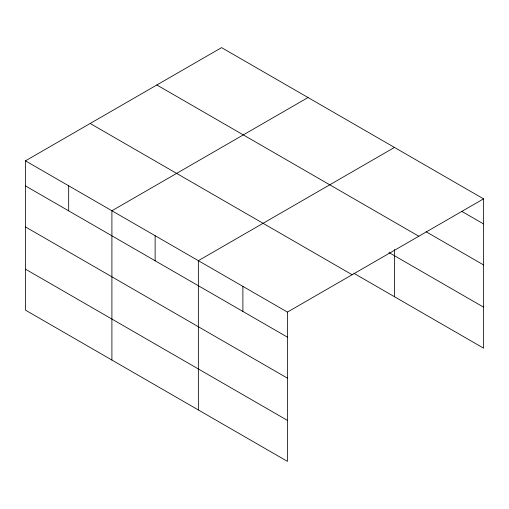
<?xml version="1.0" encoding="UTF-8"?>
<svg xmlns="http://www.w3.org/2000/svg" width="509" height="509" viewBox="0 0 509 509"><rect width="100%" height="100%" fill="white"/><g stroke="black" fill="none" stroke-linecap="round" stroke-linejoin="round"><path stroke-width="0.76" d="M25.45 160.844L287.426 312.093L287.426 461.383L25.45 310.134L25.45 160.844L221.574 47.617L483.55 198.866L483.55 348.156L353.997 273.358M308.028 97.531L111.904 210.758L111.904 360.048M394.475 147.438L198.357 260.672L198.357 409.961M287.426 312.093L483.55 198.866M461.625 211.267L483.55 223.922M425.995 231.69L483.55 264.922M156.855 84.984L418.831 236.233M388.991 252.566L483.55 307.156M90.169 123.477L352.145 274.733M25.45 185.9L287.426 337.155M25.45 226.899L287.426 378.149M25.45 269.14L287.426 420.389M394.475 249.474L394.475 296.728M242.888 286.382L242.888 311.438M155.13 235.712L155.13 260.773M68.677 185.804L68.677 210.86"/></g></svg>
